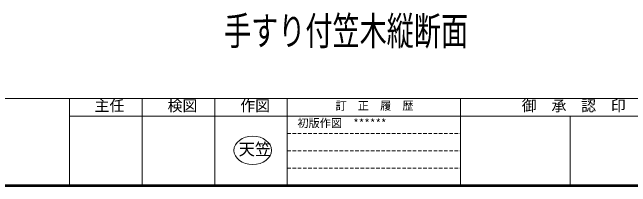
# Model space of a CAD drawing. Units: millimetres at full size; details may follow other scales. Extents: x -3425 to 3421, y -1129 to 1133.
# Drawn here: x -2526 to -1675, y -1129 to -889 of the extents above; entities that cross this region are included whole.
import ezdxf
from ezdxf.enums import TextEntityAlignment as Align

# ---------------------------------------------------------------- set-up
doc = ezdxf.new("R2010")
doc.units = ezdxf.units.MM
doc.header["$LTSCALE"] = 4
doc.linetypes.add('DASHED1', pattern=[1.8, 1.2, -0.6])
for name, color, linetype, lineweight in [('0-0_0', 7, 'Continuous', 18), ('0-F_MOJI', 4, 'Continuous', 9), ('1-2_WAKU', 7, 'Continuous', 18)]:
    doc.layers.add(name, color=color, linetype=linetype, lineweight=lineweight)
doc.styles.add('ＭＳ ゴシック', font='')
doc.styles.get('ＭＳ ゴシック').set_extended_font_data('MS Gothic')

msp = doc.modelspace()

# ---------------------------------------------------------------- linework, layer by layer
at = {"layer": '0-0_0'}
msp.add_ellipse((-2195.235, -1079.298), major_axis=(25.847, 0), ratio=0.755094, dxfattribs=at)
at = {"layer": '1-2_WAKU'}
for p, q in [((-3423.56, -1008), (-223.56, -1008)), ((-2447.56, -1008), (-2447.56, -1128)), ((-2347.56, -1008), (-2347.56, -1128)), ((-2247.56, -1008), (-2247.56, -1128)), ((-2147.56, -1008), (-2147.56, -1128)), ((-1908.893, -1008), (-1908.893, -1128)), ((-2447.56, -1032), (-2147.56, -1032)), ((-2147.56, -1032), (-1908.893, -1032)), ((-1908.893, -1032), (-1607.56, -1032)), ((-1758.226, -1032), (-1758.226, -1128)), ((-3424.76, -1129.2), (-222.36, -1129.2)), ((-3424.16, -1128.6), (-222.96, -1128.6)), ((-3423.56, -1128), (-223.56, -1128)), ((-3422.96, -1127.4), (-224.16, -1127.4)), ((-3422.36, -1126.8), (-224.76, -1126.8))]:
    msp.add_line(p, q, dxfattribs=at)
at = {"layer": '1-2_WAKU', "linetype": 'DASHED1'}
for p, q in [((-2147.56, -1056), (-1908.893, -1056)), ((-2147.56, -1080), (-1908.893, -1080)), ((-2147.56, -1104), (-1908.893, -1104))]:
    msp.add_line(p, q, dxfattribs=at)

# ---------------------------------------------------------------- texts
at = {"layer": '0-0_0', "style": 'ＭＳ ゴシック', "width": 0.7}
msp.add_text('手すり付笠木縦断面', height=39.1, dxfattribs=at).set_placement((-2234.659, -946.159), align=Align.BOTTOM_LEFT)
at = {"layer": '0-0_0', "style": 'ＭＳ ゴシック'}
for s, height, p in [('初版作図\u3000******', 11.26, (-2133.654, -1050.819)), ('天笠', 16.52, (-2214.727, -1090.908))]:
    msp.add_text(s, height=height, dxfattribs=at).set_placement(p, align=Align.BOTTOM_LEFT)
at = {"layer": '0-F_MOJI', "color": 6, "style": 'ＭＳ ゴシック'}
for s, height, p in [('主任', 15.01, (-2412.955, -1029.842)), ('検図', 15.01, (-2312.422, -1029.842)), ('作図', 15.01, (-2212.422, -1029.842)), ('訂\u3000正\u3000履\u3000歴', 11.26, (-2081.235, -1026.819)), ('御  承  認  印', 15.01, (-1824.666, -1029.842))]:
    msp.add_text(s, height=height, dxfattribs=at).set_placement(p, align=Align.BOTTOM_LEFT)

doc.saveas('drawing.dxf')
